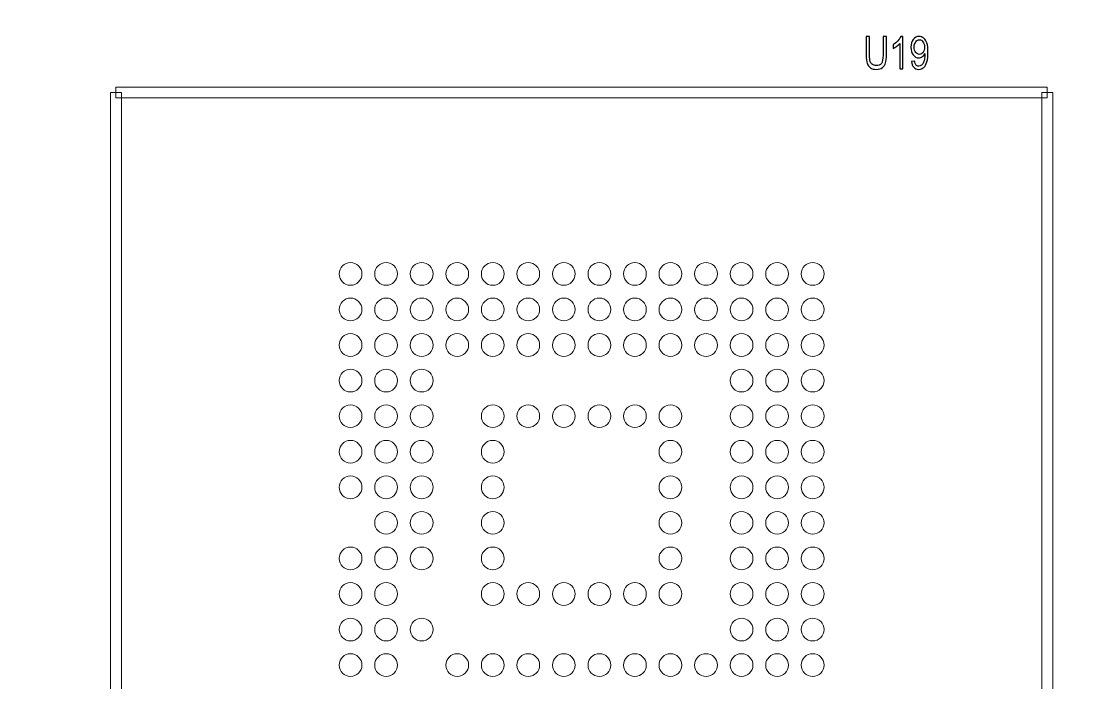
# Model space of a CAD drawing. Header units: millimetres. Extents: x -32 to 79, y -57 to 20.
# Drawn here: x 5.27 to 20.12, y -48.15 to -38.85 of the extents above; entities that cross this region are included whole.
import ezdxf

# ---------------------------------------------------------------- set-up
doc = ezdxf.new("R2010")
doc.units = ezdxf.units.MM
doc.header["$MEASUREMENT"] = 0
for name, color, linetype in [('BG_OUTLINE', 7, 'Continuous'), ('PG_SILKSCREEN_TOP', 7, 'Continuous'), ('PIN_TOP', 7, 'Continuous'), ('RD_SILKSCREEN_TOP', 7, 'Continuous')]:
    doc.layers.add(name, color=color, linetype=linetype)

msp = doc.modelspace()

# ---------------------------------------------------------------- linework, layer by layer
at = {"layer": 'BG_OUTLINE', "lineweight": 9}
msp.add_open_spline([(-31.5602, -57.3483), (-31.5602, -57.3483), (-31.5602, 2.6515), (-31.5602, 2.6515), (-31.5602, 2.6515), (-31.5602, 2.6515), (48.4395, 2.6515), (48.4395, 2.6515), (48.4395, 2.6515), (48.4395, 2.6515), (48.4395, -57.3483), (48.4395, -57.3483), (48.4395, -57.3483), (48.4395, -57.3483), (-31.5602, -57.3483), (-31.5602, -57.3483)], degree=3, knots=[0, 0, 0, 0, 0.25, 0.25, 0.25, 0.25, 0.5, 0.5, 0.5, 0.5, 0.75, 0.75, 0.75, 0.75, 1, 1, 1, 1], dxfattribs=at)
at = {"layer": 'PG_SILKSCREEN_TOP', "lineweight": 9}
for points in [[(19.7037, -39.7766), (19.7037, -39.7766), (19.7037, -39.929), (19.7037, -39.929), (19.7037, -39.929), (19.7037, -39.929), (6.604, -39.929), (6.604, -39.929), (6.604, -39.929), (6.604, -39.929), (6.604, -39.7766), (6.604, -39.7766), (6.604, -39.7766), (6.604, -39.7766), (19.7037, -39.7766), (19.7037, -39.7766)], [(6.5278, -39.8528), (6.5278, -39.8528), (6.6802, -39.8528), (6.6802, -39.8528), (6.6802, -39.8528), (6.6802, -39.8528), (6.6802, -51.453), (6.6802, -51.453), (6.6802, -51.453), (6.6802, -51.453), (6.5278, -51.453), (6.5278, -51.453), (6.5278, -51.453), (6.5278, -51.453), (6.5278, -39.8528), (6.5278, -39.8528)], [(19.7799, -51.453), (19.7799, -51.453), (19.6275, -51.453), (19.6275, -51.453), (19.6275, -51.453), (19.6275, -51.453), (19.6275, -39.8528), (19.6275, -39.8528), (19.6275, -39.8528), (19.6275, -39.8528), (19.7799, -39.8528), (19.7799, -39.8528), (19.7799, -39.8528), (19.7799, -39.8528), (19.7799, -51.453), (19.7799, -51.453)]]:
    msp.add_open_spline(points, degree=3, knots=[0, 0, 0, 0, 0.25, 0.25, 0.25, 0.25, 0.5, 0.5, 0.5, 0.5, 0.75, 0.75, 0.75, 0.75, 1, 1, 1, 1], dxfattribs=at)
at = {"layer": 'PIN_TOP', "lineweight": 9}
for points in [[(10.0639, -42.403), (10.0639, -42.3146), (9.9923, -42.2429), (9.9039, -42.2429), (9.9039, -42.2429), (9.8155, -42.2429), (9.7439, -42.3146), (9.7439, -42.403), (9.7439, -42.403), (9.7439, -42.4913), (9.8155, -42.563), (9.9039, -42.563), (9.9039, -42.563), (9.9923, -42.563), (10.0639, -42.4913), (10.0639, -42.403)], [(10.5638, -42.403), (10.5638, -42.3146), (10.4922, -42.2429), (10.4038, -42.2429), (10.4038, -42.2429), (10.3154, -42.2429), (10.2438, -42.3146), (10.2438, -42.403), (10.2438, -42.403), (10.2438, -42.4913), (10.3154, -42.563), (10.4038, -42.563), (10.4038, -42.563), (10.4922, -42.563), (10.5638, -42.4913), (10.5638, -42.403)], [(11.0639, -42.403), (11.0639, -42.3146), (10.9923, -42.2429), (10.9039, -42.2429), (10.9039, -42.2429), (10.8155, -42.2429), (10.7439, -42.3146), (10.7439, -42.403), (10.7439, -42.403), (10.7439, -42.4913), (10.8155, -42.563), (10.9039, -42.563), (10.9039, -42.563), (10.9923, -42.563), (11.0639, -42.4913), (11.0639, -42.403)], [(11.5638, -42.403), (11.5638, -42.3146), (11.4922, -42.2429), (11.4038, -42.2429), (11.4038, -42.2429), (11.3154, -42.2429), (11.2438, -42.3146), (11.2438, -42.403), (11.2438, -42.403), (11.2438, -42.4913), (11.3154, -42.563), (11.4038, -42.563), (11.4038, -42.563), (11.4922, -42.563), (11.5638, -42.4913), (11.5638, -42.403)], [(12.0639, -42.403), (12.0639, -42.3146), (11.9923, -42.2429), (11.9039, -42.2429), (11.9039, -42.2429), (11.8155, -42.2429), (11.7439, -42.3146), (11.7439, -42.403), (11.7439, -42.403), (11.7439, -42.4913), (11.8155, -42.563), (11.9039, -42.563), (11.9039, -42.563), (11.9923, -42.563), (12.0639, -42.4913), (12.0639, -42.403)], [(12.5638, -42.403), (12.5638, -42.3146), (12.4922, -42.2429), (12.4038, -42.2429), (12.4038, -42.2429), (12.3154, -42.2429), (12.2438, -42.3146), (12.2438, -42.403), (12.2438, -42.403), (12.2438, -42.4913), (12.3154, -42.563), (12.4038, -42.563), (12.4038, -42.563), (12.4922, -42.563), (12.5638, -42.4913), (12.5638, -42.403)], [(13.0639, -42.403), (13.0639, -42.3146), (12.9923, -42.2429), (12.9039, -42.2429), (12.9039, -42.2429), (12.8155, -42.2429), (12.7439, -42.3146), (12.7439, -42.403), (12.7439, -42.403), (12.7439, -42.4913), (12.8155, -42.563), (12.9039, -42.563), (12.9039, -42.563), (12.9923, -42.563), (13.0639, -42.4913), (13.0639, -42.403)], [(13.5638, -42.403), (13.5638, -42.3146), (13.4922, -42.2429), (13.4038, -42.2429), (13.4038, -42.2429), (13.3154, -42.2429), (13.2438, -42.3146), (13.2438, -42.403), (13.2438, -42.403), (13.2438, -42.4913), (13.3154, -42.563), (13.4038, -42.563), (13.4038, -42.563), (13.4922, -42.563), (13.5638, -42.4913), (13.5638, -42.403)], [(14.0639, -42.403), (14.0639, -42.3146), (13.9923, -42.2429), (13.9039, -42.2429), (13.9039, -42.2429), (13.8155, -42.2429), (13.7439, -42.3146), (13.7439, -42.403), (13.7439, -42.403), (13.7439, -42.4913), (13.8155, -42.563), (13.9039, -42.563), (13.9039, -42.563), (13.9923, -42.563), (14.0639, -42.4913), (14.0639, -42.403)], [(14.5638, -42.403), (14.5638, -42.3146), (14.4922, -42.2429), (14.4038, -42.2429), (14.4038, -42.2429), (14.3154, -42.2429), (14.2438, -42.3146), (14.2438, -42.403), (14.2438, -42.403), (14.2438, -42.4913), (14.3154, -42.563), (14.4038, -42.563), (14.4038, -42.563), (14.4922, -42.563), (14.5638, -42.4913), (14.5638, -42.403)], [(15.0639, -42.403), (15.0639, -42.3146), (14.9923, -42.2429), (14.9039, -42.2429), (14.9039, -42.2429), (14.8155, -42.2429), (14.7439, -42.3146), (14.7439, -42.403), (14.7439, -42.403), (14.7439, -42.4913), (14.8155, -42.563), (14.9039, -42.563), (14.9039, -42.563), (14.9923, -42.563), (15.0639, -42.4913), (15.0639, -42.403)], [(15.5638, -42.403), (15.5638, -42.3146), (15.4922, -42.2429), (15.4038, -42.2429), (15.4038, -42.2429), (15.3154, -42.2429), (15.2438, -42.3146), (15.2438, -42.403), (15.2438, -42.403), (15.2438, -42.4913), (15.3154, -42.563), (15.4038, -42.563), (15.4038, -42.563), (15.4922, -42.563), (15.5638, -42.4913), (15.5638, -42.403)], [(16.0639, -42.403), (16.0639, -42.3146), (15.9923, -42.2429), (15.9039, -42.2429), (15.9039, -42.2429), (15.8155, -42.2429), (15.7439, -42.3146), (15.7439, -42.403), (15.7439, -42.403), (15.7439, -42.4913), (15.8155, -42.563), (15.9039, -42.563), (15.9039, -42.563), (15.9923, -42.563), (16.0639, -42.4913), (16.0639, -42.403)], [(16.5638, -42.403), (16.5638, -42.3146), (16.4922, -42.2429), (16.4038, -42.2429), (16.4038, -42.2429), (16.3154, -42.2429), (16.2438, -42.3146), (16.2438, -42.403), (16.2438, -42.403), (16.2438, -42.4913), (16.3154, -42.563), (16.4038, -42.563), (16.4038, -42.563), (16.4922, -42.563), (16.5638, -42.4913), (16.5638, -42.403)], [(10.0639, -42.9028), (10.0639, -42.8145), (9.9923, -42.7428), (9.9039, -42.7428), (9.9039, -42.7428), (9.8155, -42.7428), (9.7439, -42.8145), (9.7439, -42.9028), (9.7439, -42.9028), (9.7439, -42.9912), (9.8155, -43.0629), (9.9039, -43.0629), (9.9039, -43.0629), (9.9923, -43.0629), (10.0639, -42.9912), (10.0639, -42.9028)], [(10.5638, -42.9028), (10.5638, -42.8145), (10.4922, -42.7428), (10.4038, -42.7428), (10.4038, -42.7428), (10.3154, -42.7428), (10.2438, -42.8145), (10.2438, -42.9028), (10.2438, -42.9028), (10.2438, -42.9912), (10.3154, -43.0629), (10.4038, -43.0629), (10.4038, -43.0629), (10.4922, -43.0629), (10.5638, -42.9912), (10.5638, -42.9028)], [(11.0639, -42.9028), (11.0639, -42.8145), (10.9923, -42.7428), (10.9039, -42.7428), (10.9039, -42.7428), (10.8155, -42.7428), (10.7439, -42.8145), (10.7439, -42.9028), (10.7439, -42.9028), (10.7439, -42.9912), (10.8155, -43.0629), (10.9039, -43.0629), (10.9039, -43.0629), (10.9923, -43.0629), (11.0639, -42.9912), (11.0639, -42.9028)], [(11.5638, -42.9028), (11.5638, -42.8145), (11.4922, -42.7428), (11.4038, -42.7428), (11.4038, -42.7428), (11.3154, -42.7428), (11.2438, -42.8145), (11.2438, -42.9028), (11.2438, -42.9028), (11.2438, -42.9912), (11.3154, -43.0629), (11.4038, -43.0629), (11.4038, -43.0629), (11.4922, -43.0629), (11.5638, -42.9912), (11.5638, -42.9028)], [(12.0639, -42.9028), (12.0639, -42.8145), (11.9923, -42.7428), (11.9039, -42.7428), (11.9039, -42.7428), (11.8155, -42.7428), (11.7439, -42.8145), (11.7439, -42.9028), (11.7439, -42.9028), (11.7439, -42.9912), (11.8155, -43.0629), (11.9039, -43.0629), (11.9039, -43.0629), (11.9923, -43.0629), (12.0639, -42.9912), (12.0639, -42.9028)], [(12.5638, -42.9028), (12.5638, -42.8145), (12.4922, -42.7428), (12.4038, -42.7428), (12.4038, -42.7428), (12.3154, -42.7428), (12.2438, -42.8145), (12.2438, -42.9028), (12.2438, -42.9028), (12.2438, -42.9912), (12.3154, -43.0629), (12.4038, -43.0629), (12.4038, -43.0629), (12.4922, -43.0629), (12.5638, -42.9912), (12.5638, -42.9028)], [(13.0639, -42.9028), (13.0639, -42.8145), (12.9923, -42.7428), (12.9039, -42.7428), (12.9039, -42.7428), (12.8155, -42.7428), (12.7439, -42.8145), (12.7439, -42.9028), (12.7439, -42.9028), (12.7439, -42.9912), (12.8155, -43.0629), (12.9039, -43.0629), (12.9039, -43.0629), (12.9923, -43.0629), (13.0639, -42.9912), (13.0639, -42.9028)], [(13.5638, -42.9028), (13.5638, -42.8145), (13.4922, -42.7428), (13.4038, -42.7428), (13.4038, -42.7428), (13.3154, -42.7428), (13.2438, -42.8145), (13.2438, -42.9028), (13.2438, -42.9028), (13.2438, -42.9912), (13.3154, -43.0629), (13.4038, -43.0629), (13.4038, -43.0629), (13.4922, -43.0629), (13.5638, -42.9912), (13.5638, -42.9028)], [(14.0639, -42.9028), (14.0639, -42.8145), (13.9923, -42.7428), (13.9039, -42.7428), (13.9039, -42.7428), (13.8155, -42.7428), (13.7439, -42.8145), (13.7439, -42.9028), (13.7439, -42.9028), (13.7439, -42.9912), (13.8155, -43.0629), (13.9039, -43.0629), (13.9039, -43.0629), (13.9923, -43.0629), (14.0639, -42.9912), (14.0639, -42.9028)], [(14.5638, -42.9028), (14.5638, -42.8145), (14.4922, -42.7428), (14.4038, -42.7428), (14.4038, -42.7428), (14.3154, -42.7428), (14.2438, -42.8145), (14.2438, -42.9028), (14.2438, -42.9028), (14.2438, -42.9912), (14.3154, -43.0629), (14.4038, -43.0629), (14.4038, -43.0629), (14.4922, -43.0629), (14.5638, -42.9912), (14.5638, -42.9028)], [(15.0639, -42.9028), (15.0639, -42.8145), (14.9923, -42.7428), (14.9039, -42.7428), (14.9039, -42.7428), (14.8155, -42.7428), (14.7439, -42.8145), (14.7439, -42.9028), (14.7439, -42.9028), (14.7439, -42.9912), (14.8155, -43.0629), (14.9039, -43.0629), (14.9039, -43.0629), (14.9923, -43.0629), (15.0639, -42.9912), (15.0639, -42.9028)], [(15.5638, -42.9028), (15.5638, -42.8145), (15.4922, -42.7428), (15.4038, -42.7428), (15.4038, -42.7428), (15.3154, -42.7428), (15.2438, -42.8145), (15.2438, -42.9028), (15.2438, -42.9028), (15.2438, -42.9912), (15.3154, -43.0629), (15.4038, -43.0629), (15.4038, -43.0629), (15.4922, -43.0629), (15.5638, -42.9912), (15.5638, -42.9028)], [(16.0639, -42.9028), (16.0639, -42.8145), (15.9923, -42.7428), (15.9039, -42.7428), (15.9039, -42.7428), (15.8155, -42.7428), (15.7439, -42.8145), (15.7439, -42.9028), (15.7439, -42.9028), (15.7439, -42.9912), (15.8155, -43.0629), (15.9039, -43.0629), (15.9039, -43.0629), (15.9923, -43.0629), (16.0639, -42.9912), (16.0639, -42.9028)], [(16.5638, -42.9028), (16.5638, -42.8145), (16.4922, -42.7428), (16.4038, -42.7428), (16.4038, -42.7428), (16.3154, -42.7428), (16.2438, -42.8145), (16.2438, -42.9028), (16.2438, -42.9028), (16.2438, -42.9912), (16.3154, -43.0629), (16.4038, -43.0629), (16.4038, -43.0629), (16.4922, -43.0629), (16.5638, -42.9912), (16.5638, -42.9028)], [(10.0639, -43.403), (10.0639, -43.3146), (9.9923, -43.2429), (9.9039, -43.2429), (9.9039, -43.2429), (9.8155, -43.2429), (9.7439, -43.3146), (9.7439, -43.403), (9.7439, -43.403), (9.7439, -43.4913), (9.8155, -43.563), (9.9039, -43.563), (9.9039, -43.563), (9.9923, -43.563), (10.0639, -43.4913), (10.0639, -43.403)], [(10.5638, -43.403), (10.5638, -43.3146), (10.4922, -43.2429), (10.4038, -43.2429), (10.4038, -43.2429), (10.3154, -43.2429), (10.2438, -43.3146), (10.2438, -43.403), (10.2438, -43.403), (10.2438, -43.4913), (10.3154, -43.563), (10.4038, -43.563), (10.4038, -43.563), (10.4922, -43.563), (10.5638, -43.4913), (10.5638, -43.403)], [(11.0639, -43.403), (11.0639, -43.3146), (10.9923, -43.2429), (10.9039, -43.2429), (10.9039, -43.2429), (10.8155, -43.2429), (10.7439, -43.3146), (10.7439, -43.403), (10.7439, -43.403), (10.7439, -43.4913), (10.8155, -43.563), (10.9039, -43.563), (10.9039, -43.563), (10.9923, -43.563), (11.0639, -43.4913), (11.0639, -43.403)], [(11.5638, -43.403), (11.5638, -43.3146), (11.4922, -43.2429), (11.4038, -43.2429), (11.4038, -43.2429), (11.3154, -43.2429), (11.2438, -43.3146), (11.2438, -43.403), (11.2438, -43.403), (11.2438, -43.4913), (11.3154, -43.563), (11.4038, -43.563), (11.4038, -43.563), (11.4922, -43.563), (11.5638, -43.4913), (11.5638, -43.403)], [(12.0639, -43.403), (12.0639, -43.3146), (11.9923, -43.2429), (11.9039, -43.2429), (11.9039, -43.2429), (11.8155, -43.2429), (11.7439, -43.3146), (11.7439, -43.403), (11.7439, -43.403), (11.7439, -43.4913), (11.8155, -43.563), (11.9039, -43.563), (11.9039, -43.563), (11.9923, -43.563), (12.0639, -43.4913), (12.0639, -43.403)], [(12.5638, -43.403), (12.5638, -43.3146), (12.4922, -43.2429), (12.4038, -43.2429), (12.4038, -43.2429), (12.3154, -43.2429), (12.2438, -43.3146), (12.2438, -43.403), (12.2438, -43.403), (12.2438, -43.4913), (12.3154, -43.563), (12.4038, -43.563), (12.4038, -43.563), (12.4922, -43.563), (12.5638, -43.4913), (12.5638, -43.403)], [(13.0639, -43.403), (13.0639, -43.3146), (12.9923, -43.2429), (12.9039, -43.2429), (12.9039, -43.2429), (12.8155, -43.2429), (12.7439, -43.3146), (12.7439, -43.403), (12.7439, -43.403), (12.7439, -43.4913), (12.8155, -43.563), (12.9039, -43.563), (12.9039, -43.563), (12.9923, -43.563), (13.0639, -43.4913), (13.0639, -43.403)], [(13.5638, -43.403), (13.5638, -43.3146), (13.4922, -43.2429), (13.4038, -43.2429), (13.4038, -43.2429), (13.3154, -43.2429), (13.2438, -43.3146), (13.2438, -43.403), (13.2438, -43.403), (13.2438, -43.4913), (13.3154, -43.563), (13.4038, -43.563), (13.4038, -43.563), (13.4922, -43.563), (13.5638, -43.4913), (13.5638, -43.403)], [(14.0639, -43.403), (14.0639, -43.3146), (13.9923, -43.2429), (13.9039, -43.2429), (13.9039, -43.2429), (13.8155, -43.2429), (13.7439, -43.3146), (13.7439, -43.403), (13.7439, -43.403), (13.7439, -43.4913), (13.8155, -43.563), (13.9039, -43.563), (13.9039, -43.563), (13.9923, -43.563), (14.0639, -43.4913), (14.0639, -43.403)], [(14.5638, -43.403), (14.5638, -43.3146), (14.4922, -43.2429), (14.4038, -43.2429), (14.4038, -43.2429), (14.3154, -43.2429), (14.2438, -43.3146), (14.2438, -43.403), (14.2438, -43.403), (14.2438, -43.4913), (14.3154, -43.563), (14.4038, -43.563), (14.4038, -43.563), (14.4922, -43.563), (14.5638, -43.4913), (14.5638, -43.403)], [(15.0639, -43.403), (15.0639, -43.3146), (14.9923, -43.2429), (14.9039, -43.2429), (14.9039, -43.2429), (14.8155, -43.2429), (14.7439, -43.3146), (14.7439, -43.403), (14.7439, -43.403), (14.7439, -43.4913), (14.8155, -43.563), (14.9039, -43.563), (14.9039, -43.563), (14.9923, -43.563), (15.0639, -43.4913), (15.0639, -43.403)], [(15.5638, -43.403), (15.5638, -43.3146), (15.4922, -43.2429), (15.4038, -43.2429), (15.4038, -43.2429), (15.3154, -43.2429), (15.2438, -43.3146), (15.2438, -43.403), (15.2438, -43.403), (15.2438, -43.4913), (15.3154, -43.563), (15.4038, -43.563), (15.4038, -43.563), (15.4922, -43.563), (15.5638, -43.4913), (15.5638, -43.403)], [(16.0639, -43.403), (16.0639, -43.3146), (15.9923, -43.2429), (15.9039, -43.2429), (15.9039, -43.2429), (15.8155, -43.2429), (15.7439, -43.3146), (15.7439, -43.403), (15.7439, -43.403), (15.7439, -43.4913), (15.8155, -43.563), (15.9039, -43.563), (15.9039, -43.563), (15.9923, -43.563), (16.0639, -43.4913), (16.0639, -43.403)], [(16.5638, -43.403), (16.5638, -43.3146), (16.4922, -43.2429), (16.4038, -43.2429), (16.4038, -43.2429), (16.3154, -43.2429), (16.2438, -43.3146), (16.2438, -43.403), (16.2438, -43.403), (16.2438, -43.4913), (16.3154, -43.563), (16.4038, -43.563), (16.4038, -43.563), (16.4922, -43.563), (16.5638, -43.4913), (16.5638, -43.403)], [(10.0639, -43.9028), (10.0639, -43.8145), (9.9923, -43.7428), (9.9039, -43.7428), (9.9039, -43.7428), (9.8155, -43.7428), (9.7439, -43.8145), (9.7439, -43.9028), (9.7439, -43.9028), (9.7439, -43.9912), (9.8155, -44.0629), (9.9039, -44.0629), (9.9039, -44.0629), (9.9923, -44.0629), (10.0639, -43.9912), (10.0639, -43.9028)], [(10.5638, -43.9028), (10.5638, -43.8145), (10.4922, -43.7428), (10.4038, -43.7428), (10.4038, -43.7428), (10.3154, -43.7428), (10.2438, -43.8145), (10.2438, -43.9028), (10.2438, -43.9028), (10.2438, -43.9912), (10.3154, -44.0629), (10.4038, -44.0629), (10.4038, -44.0629), (10.4922, -44.0629), (10.5638, -43.9912), (10.5638, -43.9028)], [(11.0639, -43.9028), (11.0639, -43.8145), (10.9923, -43.7428), (10.9039, -43.7428), (10.9039, -43.7428), (10.8155, -43.7428), (10.7439, -43.8145), (10.7439, -43.9028), (10.7439, -43.9028), (10.7439, -43.9912), (10.8155, -44.0629), (10.9039, -44.0629), (10.9039, -44.0629), (10.9923, -44.0629), (11.0639, -43.9912), (11.0639, -43.9028)], [(15.5638, -43.9028), (15.5638, -43.8145), (15.4922, -43.7428), (15.4038, -43.7428), (15.4038, -43.7428), (15.3154, -43.7428), (15.2438, -43.8145), (15.2438, -43.9028), (15.2438, -43.9028), (15.2438, -43.9912), (15.3154, -44.0629), (15.4038, -44.0629), (15.4038, -44.0629), (15.4922, -44.0629), (15.5638, -43.9912), (15.5638, -43.9028)], [(16.0639, -43.9028), (16.0639, -43.8145), (15.9923, -43.7428), (15.9039, -43.7428), (15.9039, -43.7428), (15.8155, -43.7428), (15.7439, -43.8145), (15.7439, -43.9028), (15.7439, -43.9028), (15.7439, -43.9912), (15.8155, -44.0629), (15.9039, -44.0629), (15.9039, -44.0629), (15.9923, -44.0629), (16.0639, -43.9912), (16.0639, -43.9028)], [(16.5638, -43.9028), (16.5638, -43.8145), (16.4922, -43.7428), (16.4038, -43.7428), (16.4038, -43.7428), (16.3154, -43.7428), (16.2438, -43.8145), (16.2438, -43.9028), (16.2438, -43.9028), (16.2438, -43.9912), (16.3154, -44.0629), (16.4038, -44.0629), (16.4038, -44.0629), (16.4922, -44.0629), (16.5638, -43.9912), (16.5638, -43.9028)], [(10.0639, -44.403), (10.0639, -44.3146), (9.9923, -44.2429), (9.9039, -44.2429), (9.9039, -44.2429), (9.8155, -44.2429), (9.7439, -44.3146), (9.7439, -44.403), (9.7439, -44.403), (9.7439, -44.4913), (9.8155, -44.563), (9.9039, -44.563), (9.9039, -44.563), (9.9923, -44.563), (10.0639, -44.4913), (10.0639, -44.403)], [(10.5638, -44.403), (10.5638, -44.3146), (10.4922, -44.2429), (10.4038, -44.2429), (10.4038, -44.2429), (10.3154, -44.2429), (10.2438, -44.3146), (10.2438, -44.403), (10.2438, -44.403), (10.2438, -44.4913), (10.3154, -44.563), (10.4038, -44.563), (10.4038, -44.563), (10.4922, -44.563), (10.5638, -44.4913), (10.5638, -44.403)], [(11.0639, -44.403), (11.0639, -44.3146), (10.9923, -44.2429), (10.9039, -44.2429), (10.9039, -44.2429), (10.8155, -44.2429), (10.7439, -44.3146), (10.7439, -44.403), (10.7439, -44.403), (10.7439, -44.4913), (10.8155, -44.563), (10.9039, -44.563), (10.9039, -44.563), (10.9923, -44.563), (11.0639, -44.4913), (11.0639, -44.403)], [(12.0639, -44.403), (12.0639, -44.3146), (11.9923, -44.2429), (11.9039, -44.2429), (11.9039, -44.2429), (11.8155, -44.2429), (11.7439, -44.3146), (11.7439, -44.403), (11.7439, -44.403), (11.7439, -44.4913), (11.8155, -44.563), (11.9039, -44.563), (11.9039, -44.563), (11.9923, -44.563), (12.0639, -44.4913), (12.0639, -44.403)], [(12.5638, -44.403), (12.5638, -44.3146), (12.4922, -44.2429), (12.4038, -44.2429), (12.4038, -44.2429), (12.3154, -44.2429), (12.2438, -44.3146), (12.2438, -44.403), (12.2438, -44.403), (12.2438, -44.4913), (12.3154, -44.563), (12.4038, -44.563), (12.4038, -44.563), (12.4922, -44.563), (12.5638, -44.4913), (12.5638, -44.403)], [(13.0639, -44.403), (13.0639, -44.3146), (12.9923, -44.2429), (12.9039, -44.2429), (12.9039, -44.2429), (12.8155, -44.2429), (12.7439, -44.3146), (12.7439, -44.403), (12.7439, -44.403), (12.7439, -44.4913), (12.8155, -44.563), (12.9039, -44.563), (12.9039, -44.563), (12.9923, -44.563), (13.0639, -44.4913), (13.0639, -44.403)], [(13.5638, -44.403), (13.5638, -44.3146), (13.4922, -44.2429), (13.4038, -44.2429), (13.4038, -44.2429), (13.3154, -44.2429), (13.2438, -44.3146), (13.2438, -44.403), (13.2438, -44.403), (13.2438, -44.4913), (13.3154, -44.563), (13.4038, -44.563), (13.4038, -44.563), (13.4922, -44.563), (13.5638, -44.4913), (13.5638, -44.403)], [(14.0639, -44.403), (14.0639, -44.3146), (13.9923, -44.2429), (13.9039, -44.2429), (13.9039, -44.2429), (13.8155, -44.2429), (13.7439, -44.3146), (13.7439, -44.403), (13.7439, -44.403), (13.7439, -44.4913), (13.8155, -44.563), (13.9039, -44.563), (13.9039, -44.563), (13.9923, -44.563), (14.0639, -44.4913), (14.0639, -44.403)], [(14.5638, -44.403), (14.5638, -44.3146), (14.4922, -44.2429), (14.4038, -44.2429), (14.4038, -44.2429), (14.3154, -44.2429), (14.2438, -44.3146), (14.2438, -44.403), (14.2438, -44.403), (14.2438, -44.4913), (14.3154, -44.563), (14.4038, -44.563), (14.4038, -44.563), (14.4922, -44.563), (14.5638, -44.4913), (14.5638, -44.403)], [(15.5638, -44.403), (15.5638, -44.3146), (15.4922, -44.2429), (15.4038, -44.2429), (15.4038, -44.2429), (15.3154, -44.2429), (15.2438, -44.3146), (15.2438, -44.403), (15.2438, -44.403), (15.2438, -44.4913), (15.3154, -44.563), (15.4038, -44.563), (15.4038, -44.563), (15.4922, -44.563), (15.5638, -44.4913), (15.5638, -44.403)], [(16.0639, -44.403), (16.0639, -44.3146), (15.9923, -44.2429), (15.9039, -44.2429), (15.9039, -44.2429), (15.8155, -44.2429), (15.7439, -44.3146), (15.7439, -44.403), (15.7439, -44.403), (15.7439, -44.4913), (15.8155, -44.563), (15.9039, -44.563), (15.9039, -44.563), (15.9923, -44.563), (16.0639, -44.4913), (16.0639, -44.403)], [(16.5638, -44.403), (16.5638, -44.3146), (16.4922, -44.2429), (16.4038, -44.2429), (16.4038, -44.2429), (16.3154, -44.2429), (16.2438, -44.3146), (16.2438, -44.403), (16.2438, -44.403), (16.2438, -44.4913), (16.3154, -44.563), (16.4038, -44.563), (16.4038, -44.563), (16.4922, -44.563), (16.5638, -44.4913), (16.5638, -44.403)], [(10.0639, -44.9028), (10.0639, -44.8145), (9.9923, -44.7428), (9.9039, -44.7428), (9.9039, -44.7428), (9.8155, -44.7428), (9.7439, -44.8145), (9.7439, -44.9028), (9.7439, -44.9028), (9.7439, -44.9912), (9.8155, -45.0629), (9.9039, -45.0629), (9.9039, -45.0629), (9.9923, -45.0629), (10.0639, -44.9912), (10.0639, -44.9028)], [(10.5638, -44.9028), (10.5638, -44.8145), (10.4922, -44.7428), (10.4038, -44.7428), (10.4038, -44.7428), (10.3154, -44.7428), (10.2438, -44.8145), (10.2438, -44.9028), (10.2438, -44.9028), (10.2438, -44.9912), (10.3154, -45.0629), (10.4038, -45.0629), (10.4038, -45.0629), (10.4922, -45.0629), (10.5638, -44.9912), (10.5638, -44.9028)], [(11.0639, -44.9028), (11.0639, -44.8145), (10.9923, -44.7428), (10.9039, -44.7428), (10.9039, -44.7428), (10.8155, -44.7428), (10.7439, -44.8145), (10.7439, -44.9028), (10.7439, -44.9028), (10.7439, -44.9912), (10.8155, -45.0629), (10.9039, -45.0629), (10.9039, -45.0629), (10.9923, -45.0629), (11.0639, -44.9912), (11.0639, -44.9028)], [(12.0639, -44.9028), (12.0639, -44.8145), (11.9923, -44.7428), (11.9039, -44.7428), (11.9039, -44.7428), (11.8155, -44.7428), (11.7439, -44.8145), (11.7439, -44.9028), (11.7439, -44.9028), (11.7439, -44.9912), (11.8155, -45.0629), (11.9039, -45.0629), (11.9039, -45.0629), (11.9923, -45.0629), (12.0639, -44.9912), (12.0639, -44.9028)], [(14.5638, -44.9028), (14.5638, -44.8145), (14.4922, -44.7428), (14.4038, -44.7428), (14.4038, -44.7428), (14.3154, -44.7428), (14.2438, -44.8145), (14.2438, -44.9028), (14.2438, -44.9028), (14.2438, -44.9912), (14.3154, -45.0629), (14.4038, -45.0629), (14.4038, -45.0629), (14.4922, -45.0629), (14.5638, -44.9912), (14.5638, -44.9028)], [(15.5638, -44.9028), (15.5638, -44.8145), (15.4922, -44.7428), (15.4038, -44.7428), (15.4038, -44.7428), (15.3154, -44.7428), (15.2438, -44.8145), (15.2438, -44.9028), (15.2438, -44.9028), (15.2438, -44.9912), (15.3154, -45.0629), (15.4038, -45.0629), (15.4038, -45.0629), (15.4922, -45.0629), (15.5638, -44.9912), (15.5638, -44.9028)], [(16.0639, -44.9028), (16.0639, -44.8145), (15.9923, -44.7428), (15.9039, -44.7428), (15.9039, -44.7428), (15.8155, -44.7428), (15.7439, -44.8145), (15.7439, -44.9028), (15.7439, -44.9028), (15.7439, -44.9912), (15.8155, -45.0629), (15.9039, -45.0629), (15.9039, -45.0629), (15.9923, -45.0629), (16.0639, -44.9912), (16.0639, -44.9028)], [(16.5638, -44.9028), (16.5638, -44.8145), (16.4922, -44.7428), (16.4038, -44.7428), (16.4038, -44.7428), (16.3154, -44.7428), (16.2438, -44.8145), (16.2438, -44.9028), (16.2438, -44.9028), (16.2438, -44.9912), (16.3154, -45.0629), (16.4038, -45.0629), (16.4038, -45.0629), (16.4922, -45.0629), (16.5638, -44.9912), (16.5638, -44.9028)], [(10.0639, -45.403), (10.0639, -45.3146), (9.9923, -45.2429), (9.9039, -45.2429), (9.9039, -45.2429), (9.8155, -45.2429), (9.7439, -45.3146), (9.7439, -45.403), (9.7439, -45.403), (9.7439, -45.4913), (9.8155, -45.563), (9.9039, -45.563), (9.9039, -45.563), (9.9923, -45.563), (10.0639, -45.4913), (10.0639, -45.403)], [(10.5638, -45.403), (10.5638, -45.3146), (10.4922, -45.2429), (10.4038, -45.2429), (10.4038, -45.2429), (10.3154, -45.2429), (10.2438, -45.3146), (10.2438, -45.403), (10.2438, -45.403), (10.2438, -45.4913), (10.3154, -45.563), (10.4038, -45.563), (10.4038, -45.563), (10.4922, -45.563), (10.5638, -45.4913), (10.5638, -45.403)], [(11.0639, -45.403), (11.0639, -45.3146), (10.9923, -45.2429), (10.9039, -45.2429), (10.9039, -45.2429), (10.8155, -45.2429), (10.7439, -45.3146), (10.7439, -45.403), (10.7439, -45.403), (10.7439, -45.4913), (10.8155, -45.563), (10.9039, -45.563), (10.9039, -45.563), (10.9923, -45.563), (11.0639, -45.4913), (11.0639, -45.403)], [(12.0639, -45.403), (12.0639, -45.3146), (11.9923, -45.2429), (11.9039, -45.2429), (11.9039, -45.2429), (11.8155, -45.2429), (11.7439, -45.3146), (11.7439, -45.403), (11.7439, -45.403), (11.7439, -45.4913), (11.8155, -45.563), (11.9039, -45.563), (11.9039, -45.563), (11.9923, -45.563), (12.0639, -45.4913), (12.0639, -45.403)], [(14.5638, -45.403), (14.5638, -45.3146), (14.4922, -45.2429), (14.4038, -45.2429), (14.4038, -45.2429), (14.3154, -45.2429), (14.2438, -45.3146), (14.2438, -45.403), (14.2438, -45.403), (14.2438, -45.4913), (14.3154, -45.563), (14.4038, -45.563), (14.4038, -45.563), (14.4922, -45.563), (14.5638, -45.4913), (14.5638, -45.403)], [(15.5638, -45.403), (15.5638, -45.3146), (15.4922, -45.2429), (15.4038, -45.2429), (15.4038, -45.2429), (15.3154, -45.2429), (15.2438, -45.3146), (15.2438, -45.403), (15.2438, -45.403), (15.2438, -45.4913), (15.3154, -45.563), (15.4038, -45.563), (15.4038, -45.563), (15.4922, -45.563), (15.5638, -45.4913), (15.5638, -45.403)], [(16.0639, -45.403), (16.0639, -45.3146), (15.9923, -45.2429), (15.9039, -45.2429), (15.9039, -45.2429), (15.8155, -45.2429), (15.7439, -45.3146), (15.7439, -45.403), (15.7439, -45.403), (15.7439, -45.4913), (15.8155, -45.563), (15.9039, -45.563), (15.9039, -45.563), (15.9923, -45.563), (16.0639, -45.4913), (16.0639, -45.403)], [(16.5638, -45.403), (16.5638, -45.3146), (16.4922, -45.2429), (16.4038, -45.2429), (16.4038, -45.2429), (16.3154, -45.2429), (16.2438, -45.3146), (16.2438, -45.403), (16.2438, -45.403), (16.2438, -45.4913), (16.3154, -45.563), (16.4038, -45.563), (16.4038, -45.563), (16.4922, -45.563), (16.5638, -45.4913), (16.5638, -45.403)], [(10.5638, -45.9028), (10.5638, -45.8145), (10.4922, -45.7428), (10.4038, -45.7428), (10.4038, -45.7428), (10.3154, -45.7428), (10.2438, -45.8145), (10.2438, -45.9028), (10.2438, -45.9028), (10.2438, -45.9912), (10.3154, -46.0628), (10.4038, -46.0628), (10.4038, -46.0628), (10.4922, -46.0629), (10.5638, -45.9912), (10.5638, -45.9028)], [(11.0639, -45.9028), (11.0639, -45.8145), (10.9923, -45.7428), (10.9039, -45.7428), (10.9039, -45.7428), (10.8155, -45.7428), (10.7439, -45.8145), (10.7439, -45.9028), (10.7439, -45.9028), (10.7439, -45.9912), (10.8155, -46.0628), (10.9039, -46.0628), (10.9039, -46.0628), (10.9923, -46.0629), (11.0639, -45.9912), (11.0639, -45.9028)], [(12.0639, -45.9028), (12.0639, -45.8145), (11.9923, -45.7428), (11.9039, -45.7428), (11.9039, -45.7428), (11.8155, -45.7428), (11.7439, -45.8145), (11.7439, -45.9028), (11.7439, -45.9028), (11.7439, -45.9912), (11.8155, -46.0628), (11.9039, -46.0628), (11.9039, -46.0628), (11.9923, -46.0629), (12.0639, -45.9912), (12.0639, -45.9028)], [(14.5638, -45.9028), (14.5638, -45.8145), (14.4922, -45.7428), (14.4038, -45.7428), (14.4038, -45.7428), (14.3154, -45.7428), (14.2438, -45.8145), (14.2438, -45.9028), (14.2438, -45.9028), (14.2438, -45.9912), (14.3154, -46.0628), (14.4038, -46.0628), (14.4038, -46.0628), (14.4922, -46.0629), (14.5638, -45.9912), (14.5638, -45.9028)], [(15.5638, -45.9028), (15.5638, -45.8145), (15.4922, -45.7428), (15.4038, -45.7428), (15.4038, -45.7428), (15.3154, -45.7428), (15.2438, -45.8145), (15.2438, -45.9028), (15.2438, -45.9028), (15.2438, -45.9912), (15.3154, -46.0628), (15.4038, -46.0628), (15.4038, -46.0628), (15.4922, -46.0629), (15.5638, -45.9912), (15.5638, -45.9028)], [(16.0639, -45.9028), (16.0639, -45.8145), (15.9923, -45.7428), (15.9039, -45.7428), (15.9039, -45.7428), (15.8155, -45.7428), (15.7439, -45.8145), (15.7439, -45.9028), (15.7439, -45.9028), (15.7439, -45.9912), (15.8155, -46.0628), (15.9039, -46.0628), (15.9039, -46.0628), (15.9923, -46.0629), (16.0639, -45.9912), (16.0639, -45.9028)], [(16.5638, -45.9028), (16.5638, -45.8145), (16.4922, -45.7428), (16.4038, -45.7428), (16.4038, -45.7428), (16.3154, -45.7428), (16.2438, -45.8145), (16.2438, -45.9028), (16.2438, -45.9028), (16.2438, -45.9912), (16.3154, -46.0628), (16.4038, -46.0628), (16.4038, -46.0628), (16.4922, -46.0629), (16.5638, -45.9912), (16.5638, -45.9028)], [(10.0639, -46.403), (10.0639, -46.3146), (9.9923, -46.2429), (9.9039, -46.2429), (9.9039, -46.2429), (9.8155, -46.2429), (9.7439, -46.3146), (9.7439, -46.403), (9.7439, -46.403), (9.7439, -46.4913), (9.8155, -46.563), (9.9039, -46.563), (9.9039, -46.563), (9.9923, -46.563), (10.0639, -46.4913), (10.0639, -46.403)], [(10.5638, -46.403), (10.5638, -46.3146), (10.4922, -46.2429), (10.4038, -46.2429), (10.4038, -46.2429), (10.3154, -46.2429), (10.2438, -46.3146), (10.2438, -46.403), (10.2438, -46.403), (10.2438, -46.4913), (10.3154, -46.563), (10.4038, -46.563), (10.4038, -46.563), (10.4922, -46.563), (10.5638, -46.4913), (10.5638, -46.403)], [(11.0639, -46.403), (11.0639, -46.3146), (10.9923, -46.2429), (10.9039, -46.2429), (10.9039, -46.2429), (10.8155, -46.2429), (10.7439, -46.3146), (10.7439, -46.403), (10.7439, -46.403), (10.7439, -46.4913), (10.8155, -46.563), (10.9039, -46.563), (10.9039, -46.563), (10.9923, -46.563), (11.0639, -46.4913), (11.0639, -46.403)], [(12.0639, -46.403), (12.0639, -46.3146), (11.9923, -46.2429), (11.9039, -46.2429), (11.9039, -46.2429), (11.8155, -46.2429), (11.7439, -46.3146), (11.7439, -46.403), (11.7439, -46.403), (11.7439, -46.4913), (11.8155, -46.563), (11.9039, -46.563), (11.9039, -46.563), (11.9923, -46.563), (12.0639, -46.4913), (12.0639, -46.403)], [(14.5638, -46.403), (14.5638, -46.3146), (14.4922, -46.2429), (14.4038, -46.2429), (14.4038, -46.2429), (14.3154, -46.2429), (14.2438, -46.3146), (14.2438, -46.403), (14.2438, -46.403), (14.2438, -46.4913), (14.3154, -46.563), (14.4038, -46.563), (14.4038, -46.563), (14.4922, -46.563), (14.5638, -46.4913), (14.5638, -46.403)], [(15.5638, -46.403), (15.5638, -46.3146), (15.4922, -46.2429), (15.4038, -46.2429), (15.4038, -46.2429), (15.3154, -46.2429), (15.2438, -46.3146), (15.2438, -46.403), (15.2438, -46.403), (15.2438, -46.4913), (15.3154, -46.563), (15.4038, -46.563), (15.4038, -46.563), (15.4922, -46.563), (15.5638, -46.4913), (15.5638, -46.403)], [(16.0639, -46.403), (16.0639, -46.3146), (15.9923, -46.2429), (15.9039, -46.2429), (15.9039, -46.2429), (15.8155, -46.2429), (15.7439, -46.3146), (15.7439, -46.403), (15.7439, -46.403), (15.7439, -46.4913), (15.8155, -46.563), (15.9039, -46.563), (15.9039, -46.563), (15.9923, -46.563), (16.0639, -46.4913), (16.0639, -46.403)], [(16.5638, -46.403), (16.5638, -46.3146), (16.4922, -46.2429), (16.4038, -46.2429), (16.4038, -46.2429), (16.3154, -46.2429), (16.2438, -46.3146), (16.2438, -46.403), (16.2438, -46.403), (16.2438, -46.4913), (16.3154, -46.563), (16.4038, -46.563), (16.4038, -46.563), (16.4922, -46.563), (16.5638, -46.4913), (16.5638, -46.403)], [(10.0639, -46.9028), (10.0639, -46.8145), (9.9923, -46.7428), (9.9039, -46.7428), (9.9039, -46.7428), (9.8155, -46.7428), (9.7439, -46.8145), (9.7439, -46.9028), (9.7439, -46.9028), (9.7439, -46.9912), (9.8155, -47.0628), (9.9039, -47.0628), (9.9039, -47.0628), (9.9923, -47.0628), (10.0639, -46.9912), (10.0639, -46.9028)], [(10.5638, -46.9028), (10.5638, -46.8145), (10.4922, -46.7428), (10.4038, -46.7428), (10.4038, -46.7428), (10.3154, -46.7428), (10.2438, -46.8145), (10.2438, -46.9028), (10.2438, -46.9028), (10.2438, -46.9912), (10.3154, -47.0628), (10.4038, -47.0628), (10.4038, -47.0628), (10.4922, -47.0628), (10.5638, -46.9912), (10.5638, -46.9028)], [(12.0639, -46.9028), (12.0639, -46.8145), (11.9923, -46.7428), (11.9039, -46.7428), (11.9039, -46.7428), (11.8155, -46.7428), (11.7439, -46.8145), (11.7439, -46.9028), (11.7439, -46.9028), (11.7439, -46.9912), (11.8155, -47.0628), (11.9039, -47.0628), (11.9039, -47.0628), (11.9923, -47.0628), (12.0639, -46.9912), (12.0639, -46.9028)], [(12.5638, -46.9028), (12.5638, -46.8145), (12.4922, -46.7428), (12.4038, -46.7428), (12.4038, -46.7428), (12.3154, -46.7428), (12.2438, -46.8145), (12.2438, -46.9028), (12.2438, -46.9028), (12.2438, -46.9912), (12.3154, -47.0628), (12.4038, -47.0628), (12.4038, -47.0628), (12.4922, -47.0628), (12.5638, -46.9912), (12.5638, -46.9028)], [(13.0639, -46.9028), (13.0639, -46.8145), (12.9923, -46.7428), (12.9039, -46.7428), (12.9039, -46.7428), (12.8155, -46.7428), (12.7439, -46.8145), (12.7439, -46.9028), (12.7439, -46.9028), (12.7439, -46.9912), (12.8155, -47.0628), (12.9039, -47.0628), (12.9039, -47.0628), (12.9923, -47.0628), (13.0639, -46.9912), (13.0639, -46.9028)], [(13.5638, -46.9028), (13.5638, -46.8145), (13.4922, -46.7428), (13.4038, -46.7428), (13.4038, -46.7428), (13.3154, -46.7428), (13.2438, -46.8145), (13.2438, -46.9028), (13.2438, -46.9028), (13.2438, -46.9912), (13.3154, -47.0628), (13.4038, -47.0628), (13.4038, -47.0628), (13.4922, -47.0628), (13.5638, -46.9912), (13.5638, -46.9028)], [(14.0639, -46.9028), (14.0639, -46.8145), (13.9923, -46.7428), (13.9039, -46.7428), (13.9039, -46.7428), (13.8155, -46.7428), (13.7439, -46.8145), (13.7439, -46.9028), (13.7439, -46.9028), (13.7439, -46.9912), (13.8155, -47.0628), (13.9039, -47.0628), (13.9039, -47.0628), (13.9923, -47.0628), (14.0639, -46.9912), (14.0639, -46.9028)], [(14.5638, -46.9028), (14.5638, -46.8145), (14.4922, -46.7428), (14.4038, -46.7428), (14.4038, -46.7428), (14.3154, -46.7428), (14.2438, -46.8145), (14.2438, -46.9028), (14.2438, -46.9028), (14.2438, -46.9912), (14.3154, -47.0628), (14.4038, -47.0628), (14.4038, -47.0628), (14.4922, -47.0628), (14.5638, -46.9912), (14.5638, -46.9028)], [(15.5638, -46.9028), (15.5638, -46.8145), (15.4922, -46.7428), (15.4038, -46.7428), (15.4038, -46.7428), (15.3154, -46.7428), (15.2438, -46.8145), (15.2438, -46.9028), (15.2438, -46.9028), (15.2438, -46.9912), (15.3154, -47.0628), (15.4038, -47.0628), (15.4038, -47.0628), (15.4922, -47.0628), (15.5638, -46.9912), (15.5638, -46.9028)], [(16.0639, -46.9028), (16.0639, -46.8145), (15.9923, -46.7428), (15.9039, -46.7428), (15.9039, -46.7428), (15.8155, -46.7428), (15.7439, -46.8145), (15.7439, -46.9028), (15.7439, -46.9028), (15.7439, -46.9912), (15.8155, -47.0628), (15.9039, -47.0628), (15.9039, -47.0628), (15.9923, -47.0628), (16.0639, -46.9912), (16.0639, -46.9028)], [(16.5638, -46.9028), (16.5638, -46.8145), (16.4922, -46.7428), (16.4038, -46.7428), (16.4038, -46.7428), (16.3154, -46.7428), (16.2438, -46.8145), (16.2438, -46.9028), (16.2438, -46.9028), (16.2438, -46.9912), (16.3154, -47.0628), (16.4038, -47.0628), (16.4038, -47.0628), (16.4922, -47.0628), (16.5638, -46.9912), (16.5638, -46.9028)], [(10.0639, -47.403), (10.0639, -47.3146), (9.9923, -47.2429), (9.9039, -47.2429), (9.9039, -47.2429), (9.8155, -47.2429), (9.7439, -47.3146), (9.7439, -47.403), (9.7439, -47.403), (9.7439, -47.4913), (9.8155, -47.563), (9.9039, -47.563), (9.9039, -47.563), (9.9923, -47.563), (10.0639, -47.4913), (10.0639, -47.403)], [(10.5638, -47.403), (10.5638, -47.3146), (10.4922, -47.2429), (10.4038, -47.2429), (10.4038, -47.2429), (10.3154, -47.2429), (10.2438, -47.3146), (10.2438, -47.403), (10.2438, -47.403), (10.2438, -47.4913), (10.3154, -47.563), (10.4038, -47.563), (10.4038, -47.563), (10.4922, -47.563), (10.5638, -47.4913), (10.5638, -47.403)], [(11.0639, -47.403), (11.0639, -47.3146), (10.9923, -47.2429), (10.9039, -47.2429), (10.9039, -47.2429), (10.8155, -47.2429), (10.7439, -47.3146), (10.7439, -47.403), (10.7439, -47.403), (10.7439, -47.4913), (10.8155, -47.563), (10.9039, -47.563), (10.9039, -47.563), (10.9923, -47.563), (11.0639, -47.4913), (11.0639, -47.403)], [(15.5638, -47.403), (15.5638, -47.3146), (15.4922, -47.2429), (15.4038, -47.2429), (15.4038, -47.2429), (15.3154, -47.2429), (15.2438, -47.3146), (15.2438, -47.403), (15.2438, -47.403), (15.2438, -47.4913), (15.3154, -47.563), (15.4038, -47.563), (15.4038, -47.563), (15.4922, -47.563), (15.5638, -47.4913), (15.5638, -47.403)], [(16.0639, -47.403), (16.0639, -47.3146), (15.9923, -47.2429), (15.9039, -47.2429), (15.9039, -47.2429), (15.8155, -47.2429), (15.7439, -47.3146), (15.7439, -47.403), (15.7439, -47.403), (15.7439, -47.4913), (15.8155, -47.563), (15.9039, -47.563), (15.9039, -47.563), (15.9923, -47.563), (16.0639, -47.4913), (16.0639, -47.403)], [(16.5638, -47.403), (16.5638, -47.3146), (16.4922, -47.2429), (16.4038, -47.2429), (16.4038, -47.2429), (16.3154, -47.2429), (16.2438, -47.3146), (16.2438, -47.403), (16.2438, -47.403), (16.2438, -47.4913), (16.3154, -47.563), (16.4038, -47.563), (16.4038, -47.563), (16.4922, -47.563), (16.5638, -47.4913), (16.5638, -47.403)], [(10.0639, -47.9028), (10.0639, -47.8144), (9.9923, -47.7428), (9.9039, -47.7428), (9.9039, -47.7428), (9.8155, -47.7428), (9.7439, -47.8144), (9.7439, -47.9028), (9.7439, -47.9028), (9.7439, -47.9912), (9.8155, -48.0628), (9.9039, -48.0628), (9.9039, -48.0628), (9.9923, -48.0628), (10.0639, -47.9912), (10.0639, -47.9028)], [(10.5638, -47.9028), (10.5638, -47.8144), (10.4922, -47.7428), (10.4038, -47.7428), (10.4038, -47.7428), (10.3154, -47.7428), (10.2438, -47.8144), (10.2438, -47.9028), (10.2438, -47.9028), (10.2438, -47.9912), (10.3154, -48.0628), (10.4038, -48.0628), (10.4038, -48.0628), (10.4922, -48.0628), (10.5638, -47.9912), (10.5638, -47.9028)], [(11.5638, -47.9028), (11.5638, -47.8144), (11.4922, -47.7428), (11.4038, -47.7428), (11.4038, -47.7428), (11.3154, -47.7428), (11.2438, -47.8144), (11.2438, -47.9028), (11.2438, -47.9028), (11.2438, -47.9912), (11.3154, -48.0628), (11.4038, -48.0628), (11.4038, -48.0628), (11.4922, -48.0628), (11.5638, -47.9912), (11.5638, -47.9028)], [(12.0639, -47.9028), (12.0639, -47.8144), (11.9923, -47.7428), (11.9039, -47.7428), (11.9039, -47.7428), (11.8155, -47.7428), (11.7439, -47.8144), (11.7439, -47.9028), (11.7439, -47.9028), (11.7439, -47.9912), (11.8155, -48.0628), (11.9039, -48.0628), (11.9039, -48.0628), (11.9923, -48.0628), (12.0639, -47.9912), (12.0639, -47.9028)], [(12.5638, -47.9028), (12.5638, -47.8144), (12.4922, -47.7428), (12.4038, -47.7428), (12.4038, -47.7428), (12.3154, -47.7428), (12.2438, -47.8144), (12.2438, -47.9028), (12.2438, -47.9028), (12.2438, -47.9912), (12.3154, -48.0628), (12.4038, -48.0628), (12.4038, -48.0628), (12.4922, -48.0628), (12.5638, -47.9912), (12.5638, -47.9028)], [(13.0639, -47.9028), (13.0639, -47.8144), (12.9923, -47.7428), (12.9039, -47.7428), (12.9039, -47.7428), (12.8155, -47.7428), (12.7439, -47.8144), (12.7439, -47.9028), (12.7439, -47.9028), (12.7439, -47.9912), (12.8155, -48.0628), (12.9039, -48.0628), (12.9039, -48.0628), (12.9923, -48.0628), (13.0639, -47.9912), (13.0639, -47.9028)], [(13.5638, -47.9028), (13.5638, -47.8144), (13.4922, -47.7428), (13.4038, -47.7428), (13.4038, -47.7428), (13.3154, -47.7428), (13.2438, -47.8144), (13.2438, -47.9028), (13.2438, -47.9028), (13.2438, -47.9912), (13.3154, -48.0628), (13.4038, -48.0628), (13.4038, -48.0628), (13.4922, -48.0628), (13.5638, -47.9912), (13.5638, -47.9028)], [(14.0639, -47.9028), (14.0639, -47.8144), (13.9923, -47.7428), (13.9039, -47.7428), (13.9039, -47.7428), (13.8155, -47.7428), (13.7439, -47.8144), (13.7439, -47.9028), (13.7439, -47.9028), (13.7439, -47.9912), (13.8155, -48.0628), (13.9039, -48.0628), (13.9039, -48.0628), (13.9923, -48.0628), (14.0639, -47.9912), (14.0639, -47.9028)], [(14.5638, -47.9028), (14.5638, -47.8144), (14.4922, -47.7428), (14.4038, -47.7428), (14.4038, -47.7428), (14.3154, -47.7428), (14.2438, -47.8144), (14.2438, -47.9028), (14.2438, -47.9028), (14.2438, -47.9912), (14.3154, -48.0628), (14.4038, -48.0628), (14.4038, -48.0628), (14.4922, -48.0628), (14.5638, -47.9912), (14.5638, -47.9028)], [(15.0639, -47.9028), (15.0639, -47.8144), (14.9923, -47.7428), (14.9039, -47.7428), (14.9039, -47.7428), (14.8155, -47.7428), (14.7439, -47.8144), (14.7439, -47.9028), (14.7439, -47.9028), (14.7439, -47.9912), (14.8155, -48.0628), (14.9039, -48.0628), (14.9039, -48.0628), (14.9923, -48.0628), (15.0639, -47.9912), (15.0639, -47.9028)], [(15.5638, -47.9028), (15.5638, -47.8144), (15.4922, -47.7428), (15.4038, -47.7428), (15.4038, -47.7428), (15.3154, -47.7428), (15.2438, -47.8144), (15.2438, -47.9028), (15.2438, -47.9028), (15.2438, -47.9912), (15.3154, -48.0628), (15.4038, -48.0628), (15.4038, -48.0628), (15.4922, -48.0628), (15.5638, -47.9912), (15.5638, -47.9028)], [(16.0639, -47.9028), (16.0639, -47.8144), (15.9923, -47.7428), (15.9039, -47.7428), (15.9039, -47.7428), (15.8155, -47.7428), (15.7439, -47.8144), (15.7439, -47.9028), (15.7439, -47.9028), (15.7439, -47.9912), (15.8155, -48.0628), (15.9039, -48.0628), (15.9039, -48.0628), (15.9923, -48.0628), (16.0639, -47.9912), (16.0639, -47.9028)], [(16.5638, -47.9028), (16.5638, -47.8144), (16.4922, -47.7428), (16.4038, -47.7428), (16.4038, -47.7428), (16.3154, -47.7428), (16.2438, -47.8144), (16.2438, -47.9028), (16.2438, -47.9028), (16.2438, -47.9912), (16.3154, -48.0628), (16.4038, -48.0628), (16.4038, -48.0628), (16.4922, -48.0628), (16.5638, -47.9912), (16.5638, -47.9028)]]:
    msp.add_open_spline(points, degree=3, knots=[0, 0, 0, 0, 0.25, 0.25, 0.25, 0.25, 0.5, 0.5, 0.5, 0.5, 0.75, 0.75, 0.75, 0.75, 1, 1, 1, 1], dxfattribs=at)
at = {"layer": 'RD_SILKSCREEN_TOP', "color": 8}
for points, knots in [([(17.394, -39.0652), (17.394, -39.0652), (17.4422, -39.0652), (17.4422, -39.0652), (17.4422, -39.0652), (17.4422, -39.0652), (17.4422, -39.3279), (17.4422, -39.3279), (17.4422, -39.3279), (17.4422, -39.3735), (17.438, -39.4098), (17.4297, -39.4367), (17.4297, -39.4367), (17.4214, -39.4636), (17.4065, -39.4854), (17.3849, -39.5022), (17.3849, -39.5022), (17.3633, -39.5192), (17.3351, -39.5275), (17.3, -39.5275), (17.3, -39.5275), (17.266, -39.5275), (17.238, -39.5202), (17.2164, -39.5055), (17.2164, -39.5055), (17.1948, -39.4909), (17.1792, -39.4696), (17.17, -39.4418), (17.17, -39.4418), (17.1608, -39.414), (17.1562, -39.3761), (17.1562, -39.3279), (17.1562, -39.3279), (17.1562, -39.3279), (17.1562, -39.0652), (17.1562, -39.0652), (17.1562, -39.0652), (17.1562, -39.0652), (17.2043, -39.0652), (17.2043, -39.0652), (17.2043, -39.0652), (17.2043, -39.0652), (17.2043, -39.3276), (17.2043, -39.3276), (17.2043, -39.3276), (17.2043, -39.3671), (17.2072, -39.3962), (17.2131, -39.4148), (17.2131, -39.4148), (17.2189, -39.4335), (17.2291, -39.4479), (17.2433, -39.4581), (17.2433, -39.4581), (17.2576, -39.4683), (17.2751, -39.4733), (17.2958, -39.4733), (17.2958, -39.4733), (17.3312, -39.4733), (17.3564, -39.4633), (17.3715, -39.4432), (17.3715, -39.4432), (17.3864, -39.4232), (17.394, -39.3847), (17.394, -39.3276), (17.394, -39.3276), (17.394, -39.3276), (17.394, -39.0652), (17.394, -39.0652)], [0, 0, 0, 0, 0.0588235, 0.0588235, 0.0588235, 0.0588235, 0.1176471, 0.1176471, 0.1176471, 0.1176471, 0.1764706, 0.1764706, 0.1764706, 0.1764706, 0.2352941, 0.2352941, 0.2352941, 0.2352941, 0.2941176, 0.2941176, 0.2941176, 0.2941176, 0.3529412, 0.3529412, 0.3529412, 0.3529412, 0.4117647, 0.4117647, 0.4117647, 0.4117647, 0.4705882, 0.4705882, 0.4705882, 0.4705882, 0.5294118, 0.5294118, 0.5294118, 0.5294118, 0.5882353, 0.5882353, 0.5882353, 0.5882353, 0.6470588, 0.6470588, 0.6470588, 0.6470588, 0.7058824, 0.7058824, 0.7058824, 0.7058824, 0.7647059, 0.7647059, 0.7647059, 0.7647059, 0.8235294, 0.8235294, 0.8235294, 0.8235294, 0.8823529, 0.8823529, 0.8823529, 0.8823529, 0.9411765, 0.9411765, 0.9411765, 0.9411765, 1, 1, 1, 1]), ([(17.6723, -39.5198), (17.6723, -39.5198), (17.6277, -39.5198), (17.6277, -39.5198), (17.6277, -39.5198), (17.6277, -39.5198), (17.6277, -39.1642), (17.6277, -39.1642), (17.6277, -39.1642), (17.6169, -39.177), (17.6029, -39.1898), (17.5855, -39.2026), (17.5855, -39.2026), (17.5679, -39.2154), (17.5523, -39.2251), (17.5384, -39.2314), (17.5384, -39.2314), (17.5384, -39.2314), (17.5384, -39.1775), (17.5384, -39.1775), (17.5384, -39.1775), (17.5633, -39.1628), (17.5852, -39.145), (17.6039, -39.1242), (17.6039, -39.1242), (17.6225, -39.1032), (17.6358, -39.083), (17.6437, -39.0633), (17.6437, -39.0633), (17.6437, -39.0633), (17.6723, -39.0633), (17.6723, -39.0633), (17.6723, -39.0633), (17.6723, -39.0633), (17.6723, -39.5198), (17.6723, -39.5198)], [0, 0, 0, 0, 0.1111111, 0.1111111, 0.1111111, 0.1111111, 0.2222222, 0.2222222, 0.2222222, 0.2222222, 0.3333333, 0.3333333, 0.3333333, 0.3333333, 0.4444444, 0.4444444, 0.4444444, 0.4444444, 0.5555556, 0.5555556, 0.5555556, 0.5555556, 0.6666667, 0.6666667, 0.6666667, 0.6666667, 0.7777778, 0.7777778, 0.7777778, 0.7777778, 0.8888889, 0.8888889, 0.8888889, 0.8888889, 1, 1, 1, 1]), ([(17.7934, -39.4147), (17.7934, -39.4147), (17.8363, -39.4097), (17.8363, -39.4097), (17.8363, -39.4097), (17.8399, -39.4349), (17.8469, -39.4532), (17.8571, -39.4647), (17.8571, -39.4647), (17.8674, -39.476), (17.8805, -39.4817), (17.8966, -39.4817), (17.8966, -39.4817), (17.9103, -39.4817), (17.9223, -39.4778), (17.9326, -39.4698), (17.9326, -39.4698), (17.943, -39.462), (17.9514, -39.4515), (17.9581, -39.4384), (17.9581, -39.4384), (17.9647, -39.4253), (17.9702, -39.4075), (17.9747, -39.3853), (17.9747, -39.3853), (17.9791, -39.363), (17.9814, -39.3402), (17.9814, -39.317), (17.9814, -39.317), (17.9814, -39.3146), (17.9814, -39.3108), (17.9812, -39.3059), (17.9812, -39.3059), (17.9722, -39.3236), (17.96, -39.3381), (17.9446, -39.3491), (17.9446, -39.3491), (17.9291, -39.3602), (17.9123, -39.3657), (17.8944, -39.3657), (17.8944, -39.3657), (17.8642, -39.3657), (17.8387, -39.3521), (17.8179, -39.3247), (17.8179, -39.3247), (17.7971, -39.2974), (17.7867, -39.2616), (17.7867, -39.2169), (17.7867, -39.2169), (17.7867, -39.1708), (17.7975, -39.1337), (17.8193, -39.1056), (17.8193, -39.1056), (17.841, -39.0774), (17.8683, -39.0633), (17.901, -39.0633), (17.901, -39.0633), (17.9247, -39.0633), (17.9462, -39.0714), (17.9659, -39.0873), (17.9659, -39.0873), (17.9854, -39.1031), (18.0004, -39.1259), (18.0106, -39.1553), (18.0106, -39.1553), (18.0207, -39.1847), (18.0258, -39.2274), (18.0258, -39.2833), (18.0258, -39.2833), (18.0258, -39.3413), (18.0208, -39.3875), (18.0107, -39.422), (18.0107, -39.422), (18.0006, -39.4564), (17.9856, -39.4825), (17.9657, -39.5005), (17.9657, -39.5005), (17.9457, -39.5185), (17.9224, -39.5275), (17.8956, -39.5275), (17.8956, -39.5275), (17.8671, -39.5275), (17.8439, -39.5177), (17.8259, -39.4979), (17.8259, -39.4979), (17.8078, -39.4782), (17.797, -39.4505), (17.7934, -39.4147)], [0, 0, 0, 0, 0.0454545, 0.0454545, 0.0454545, 0.0454545, 0.0909091, 0.0909091, 0.0909091, 0.0909091, 0.1363636, 0.1363636, 0.1363636, 0.1363636, 0.1818182, 0.1818182, 0.1818182, 0.1818182, 0.2272727, 0.2272727, 0.2272727, 0.2272727, 0.2727273, 0.2727273, 0.2727273, 0.2727273, 0.3181818, 0.3181818, 0.3181818, 0.3181818, 0.3636364, 0.3636364, 0.3636364, 0.3636364, 0.4090909, 0.4090909, 0.4090909, 0.4090909, 0.4545455, 0.4545455, 0.4545455, 0.4545455, 0.5, 0.5, 0.5, 0.5, 0.5454545, 0.5454545, 0.5454545, 0.5454545, 0.5909091, 0.5909091, 0.5909091, 0.5909091, 0.6363636, 0.6363636, 0.6363636, 0.6363636, 0.6818182, 0.6818182, 0.6818182, 0.6818182, 0.7272727, 0.7272727, 0.7272727, 0.7272727, 0.7727273, 0.7727273, 0.7727273, 0.7727273, 0.8181818, 0.8181818, 0.8181818, 0.8181818, 0.8636364, 0.8636364, 0.8636364, 0.8636364, 0.9090909, 0.9090909, 0.9090909, 0.9090909, 0.9545455, 0.9545455, 0.9545455, 0.9545455, 1, 1, 1, 1]), ([(17.9762, -39.214), (17.9762, -39.1821), (17.9694, -39.1566), (17.9558, -39.1378), (17.9558, -39.1378), (17.9421, -39.119), (17.9257, -39.1096), (17.9065, -39.1096), (17.9065, -39.1096), (17.8866, -39.1096), (17.8694, -39.1198), (17.8546, -39.14), (17.8546, -39.14), (17.8399, -39.1603), (17.8326, -39.1865), (17.8326, -39.2187), (17.8326, -39.2187), (17.8326, -39.2477), (17.8396, -39.2712), (17.8536, -39.2893), (17.8536, -39.2893), (17.8675, -39.3074), (17.8847, -39.3164), (17.9052, -39.3164), (17.9052, -39.3164), (17.9259, -39.3164), (17.9429, -39.3074), (17.9562, -39.2893), (17.9562, -39.2893), (17.9696, -39.2712), (17.9762, -39.2461), (17.9762, -39.214)], [0, 0, 0, 0, 0.125, 0.125, 0.125, 0.125, 0.25, 0.25, 0.25, 0.25, 0.375, 0.375, 0.375, 0.375, 0.5, 0.5, 0.5, 0.5, 0.625, 0.625, 0.625, 0.625, 0.75, 0.75, 0.75, 0.75, 0.875, 0.875, 0.875, 0.875, 1, 1, 1, 1])]:
    msp.add_open_spline(points, degree=3, knots=knots, dxfattribs=at)

doc.saveas('drawing.dxf')
